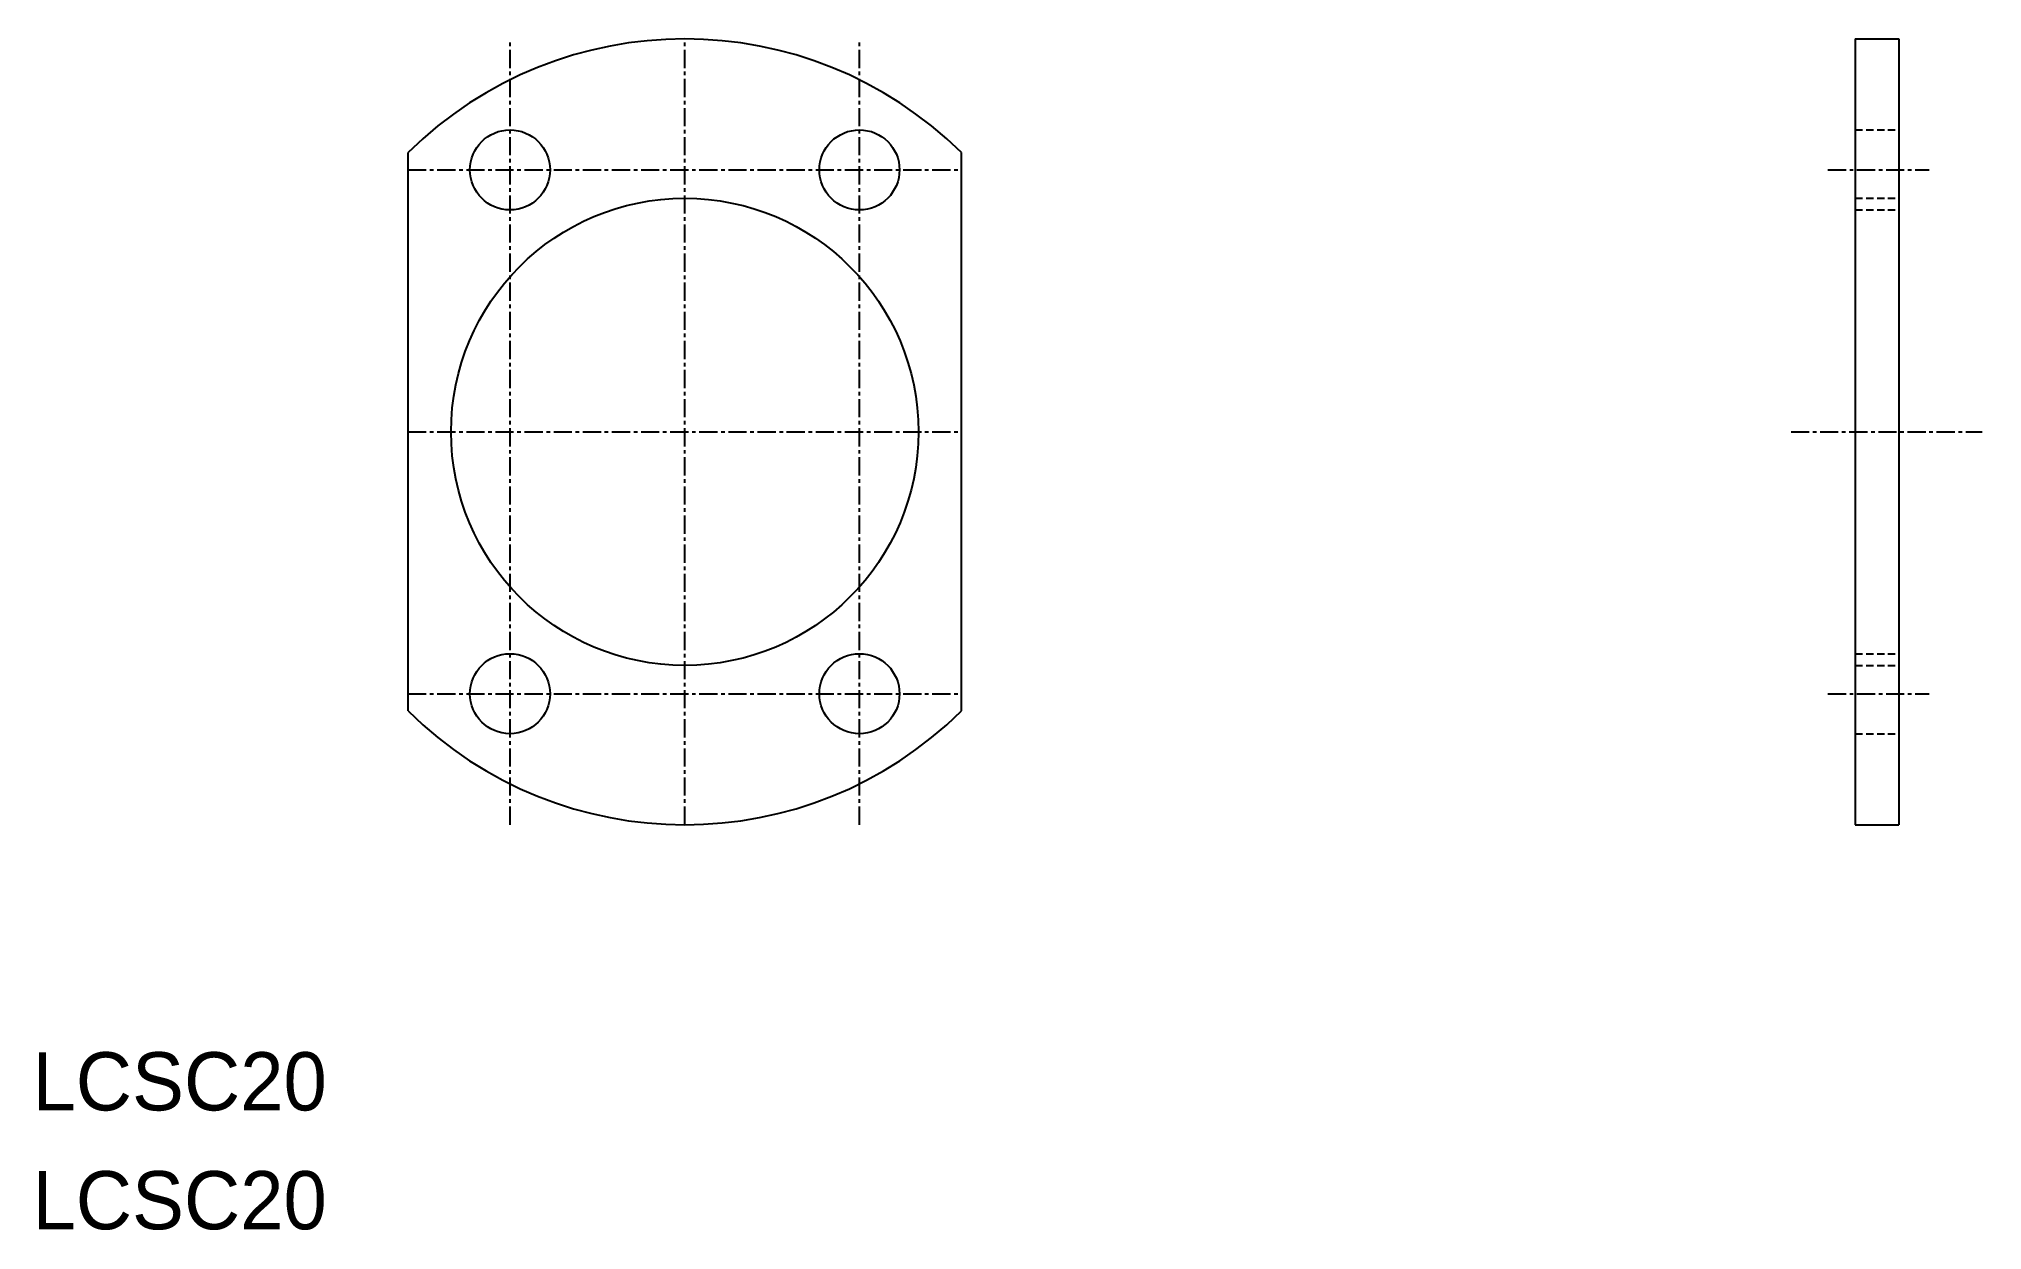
# Model space of a CAD drawing. Extents: x 90 to 224, y 17 to 99.
import ezdxf

# ---------------------------------------------------------------- set-up
doc = ezdxf.new("R2010")
doc.units = 0
doc.linetypes.add('CENTER', pattern=[2, 1.25, -0.25, 0.25, -0.25])
doc.linetypes.add('DASHED', pattern=[0.75, 0.5, -0.25])
doc.layers.get('0').update_dxf_attribs({"linetype": 'CONTINUOUS'})
doc.layers.add('CENTER', color=1, linetype='CENTER')

msp = doc.modelspace()

# ---------------------------------------------------------------- linework, layer by layer
at = {"color": 7, "linetype": 'CONTINUOUS'}
for p, q in [((214.96, 99.19), (217.96, 99.19)), ((214.96, 99.19), (214.96, 45.19)), ((217.96, 99.19), (217.96, 45.19)), ((115.57, 53.01), (115.57, 91.38)), ((153.57, 53.01), (153.57, 91.38)), ((214.96, 45.19), (217.96, 45.19))]:
    msp.add_line(p, q, dxfattribs=at)
at = {"color": 3, "linetype": 'DASHED'}
for p, q in [((214.96, 92.94), (217.96, 92.94)), ((214.96, 88.24), (217.96, 88.24)), ((214.96, 87.44), (217.96, 87.44)), ((214.96, 56.94), (217.96, 56.94)), ((214.96, 56.14), (217.96, 56.14)), ((214.96, 51.44), (217.96, 51.44))]:
    msp.add_line(p, q, dxfattribs=at)
at = {"color": 7, "linetype": 'CONTINUOUS'}
for centre, radius in [((122.57, 90.19), 2.75), ((146.57, 90.19), 2.75), ((134.57, 72.19), 16.05), ((122.57, 54.19), 2.75), ((146.57, 54.19), 2.75)]:
    msp.add_circle(centre, radius, dxfattribs=at)
for start, end in [(45.2751, 134.7249), (225.2751, 314.7249)]:
    msp.add_arc((134.57, 72.19), 27, start, end, dxfattribs=at)
at = {"layer": 'CENTER', "color": 1, "linetype": 'CENTER'}
for p, q in [((122.57, 45.19), (122.57, 99.19)), ((134.57, 45.19), (134.57, 99.19)), ((146.57, 45.19), (146.57, 99.19)), ((115.57, 90.19), (153.57, 90.19)), ((213.08, 90.19), (220.04, 90.19)), ((115.57, 72.19), (153.57, 72.19)), ((210.55, 72.19), (223.68, 72.19)), ((115.57, 54.19), (153.57, 54.19)), ((213.08, 54.19), (220.04, 54.19))]:
    msp.add_line(p, q, dxfattribs=at)

# ---------------------------------------------------------------- texts
at = {"color": 7, "linetype": 'CONTINUOUS'}
for p in [(89.77, 25.56), (89.77, 17.39)]:
    msp.add_text('LCSC20', height=4, dxfattribs=at).set_placement(p)

doc.saveas('drawing.dxf')
